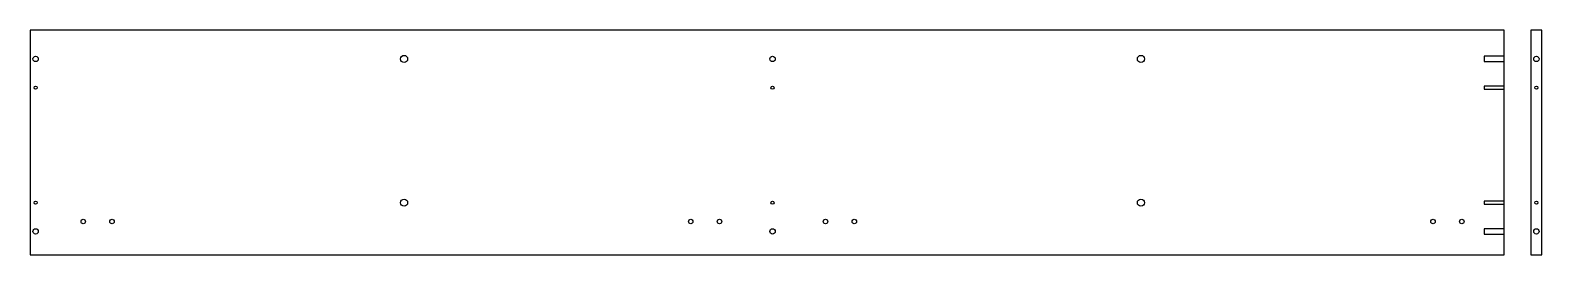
# Model space of a CAD drawing. Extents: x 0 to 1682, y 0 to 250.
import ezdxf

# ---------------------------------------------------------------- set-up
doc = ezdxf.new("R2010")
doc.units = 0
for name, color, linetype in [('FACE3', 7, 'CONTINUOUS'), ('LATOC', 7, 'CONTINUOUS'), ('LATOE9K00', 7, 'CONTINUOUS'), ('PANEL12K00', 7, 'CONTINUOUS'), ('VERTICA10K00', 7, 'CONTINUOUS'), ('VERTICA5K00', 7, 'CONTINUOUS'), ('VERTICA9K00', 7, 'CONTINUOUS')]:
    doc.layers.add(name, color=color, linetype=linetype)

msp = doc.modelspace()

# ---------------------------------------------------------------- linework, layer by layer
at = {"layer": 'FACE3', "color": 0}
msp.add_lwpolyline([(1670, 0), (1682, 0), (1682, 250), (1670, 250)], close=True, dxfattribs=at)
for centre, radius in [((1676, 218), 3), ((1676, 186), 1.75), ((1676, 58), 1.75), ((1676, 26), 3)]:
    msp.add_circle(centre, radius, dxfattribs=at)
at = {"layer": 'LATOC', "color": 0}
for points in [[(1640, 221), (1618, 221), (1618, 215), (1640, 215)], [(1640, 187.75), (1618, 187.75), (1618, 184.25), (1640, 184.25)], [(1640, 59.75), (1618, 59.75), (1618, 56.25), (1640, 56.25)], [(1640, 29), (1618, 29), (1618, 23), (1640, 23)]]:
    msp.add_lwpolyline(points, close=True, dxfattribs=at)
at = {"layer": 'LATOE9K00', "color": 0}
for centre, radius in [((6, 186), 1.75), ((826, 186), 1.75), ((6, 58), 1.75), ((826, 58), 1.75), ((59, 37), 2.5), ((91, 37), 2.5), ((735, 37), 2.5), ((767, 37), 2.5), ((885, 37), 2.5), ((917, 37), 2.5), ((1561, 37), 2.5), ((1593, 37), 2.5)]:
    msp.add_circle(centre, radius, dxfattribs=at)
at = {"layer": 'PANEL12K00', "color": 0}
msp.add_lwpolyline([(0, 0), (1640, 0), (1640, 250), (0, 250)], close=True, dxfattribs=at)
at = {"layer": 'VERTICA10K00', "color": 0}
for centre in [(6, 218), (826, 218), (6, 26), (826, 26)]:
    msp.add_circle(centre, 3, dxfattribs=at)
at = {"layer": 'VERTICA5K00', "color": 0}
for centre, radius in [((6, 186), 1.75), ((826, 186), 1.75), ((6, 58), 1.75), ((826, 58), 1.75), ((59, 37), 2.5), ((91, 37), 2.5), ((735, 37), 2.5), ((767, 37), 2.5), ((885, 37), 2.5), ((917, 37), 2.5), ((1561, 37), 2.5), ((1593, 37), 2.5)]:
    msp.add_circle(centre, radius, dxfattribs=at)
at = {"layer": 'VERTICA9K00', "color": 0}
for centre in [(416, 218), (1236, 218), (416, 58), (1236, 58)]:
    msp.add_circle(centre, 4, dxfattribs=at)

doc.saveas('drawing.dxf')
